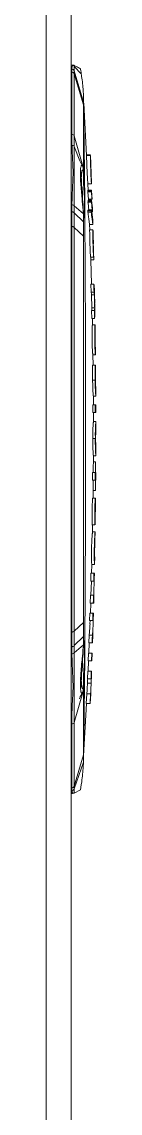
# Model space of a CAD drawing. Header units: millimetres. Extents: x 0 to 3564, y 0 to 2520.
# Drawn here: x 1147.1 to 1157, y 1871.8 to 2090.6 of the extents above; entities that cross this region are included whole.
import ezdxf

# ---------------------------------------------------------------- set-up
doc = ezdxf.new("R2010")
doc.units = ezdxf.units.MM
doc.layers.get('0').update_dxf_attribs({"lineweight": 13})

msp = doc.modelspace()

# ---------------------------------------------------------------- linework, layer by layer
for p, q in [((1147.08, 2294.94), (1147.08, 1664.94)), ((1152.08, 2294.94), (1152.08, 1664.94)), ((1152.08, 2081.96), (1152.48, 2081.94)), ((1152.23, 2081.95), (1152.23, 2081.95)), ((1152.24, 2081.95), (1152.23, 2081.95)), ((1152.26, 2081.95), (1152.24, 2081.95)), ((1152.25, 2081.95), (1152.46, 2081.94)), ((1152.39, 2081.95), (1152.25, 2081.95)), ((1152.27, 2081.95), (1152.26, 2081.95)), ((1152.39, 2081.95), (1152.27, 2081.95)), ((1152.43, 2081.91), (1152.38, 2081.86)), ((1152.46, 2081.94), (1152.47, 2081.94)), ((1152.47, 2081.94), (1152.47, 2081.94)), ((1152.47, 2081.94), (1152.48, 2081.94)), ((1152.49, 2081.94), (1152.48, 2081.94)), ((1152.68, 2081.89), (1152.48, 2081.94)), ((1152.68, 2081.89), (1152.68, 2081.89)), ((1153.95, 2081.24), (1152.68, 2081.89)), ((1152.72, 2081.7), (1154.13, 2080.21)), ((1152.22, 2080.57), (1152.22, 2081.18)), ((1152.22, 2068.04), (1152.22, 2080.57)), ((1152.68, 2080.82), (1154.58, 2074.54)), ((1152.68, 2080.21), (1152.68, 2080.82)), ((1152.68, 2067.76), (1152.68, 2080.21)), ((1152.68, 2080.21), (1154.58, 2073.97)), ((1154.03, 2080.77), (1153.95, 2081.24)), ((1154.12, 2080.21), (1154.12, 2080.24)), ((1154.58, 2060.44), (1154.58, 2074.64)), ((1155.18, 2063.84), (1154.61, 2074.31)), ((1152.68, 2067.76), (1154.58, 2061.23)), ((1152.7, 2065.64), (1153.85, 2062.77)), ((1155.17, 2063.84), (1155.95, 2063.84)), ((1155.95, 2063.94), (1155.18, 2063.94)), ((1155.95, 2063.93), (1155.95, 2063.94)), ((1154.81, 2047.67), (1154.69, 2061.84)), ((1154.76, 2060.44), (1154.75, 2061.84)), ((1156.01, 2062.7), (1155.98, 2063.38)), ((1156.03, 2062.18), (1156.01, 2062.7)), ((1156.02, 2062.5), (1156.01, 2062.7)), ((1156.03, 2062.11), (1156.02, 2062.5)), ((1156.04, 2061.84), (1156.03, 2062.11)), ((1156.05, 2061.58), (1156.04, 2061.84)), ((1154.57, 2060.55), (1154.57, 2060.47)), ((1154.57, 2060.47), (1154.58, 2060.44)), ((1154.78, 2059.2), (1154.76, 2060.44)), ((1156.17, 2058.5), (1156.11, 2060)), ((1154.81, 2055.61), (1154.78, 2059.2)), ((1155.45, 2058.17), (1156.17, 2058.17)), ((1155.51, 2056.88), (1155.46, 2058.17)), ((1156.17, 2058.5), (1156.17, 2058.17)), ((1154.27, 2055.3), (1154.25, 2055.6)), ((1154.84, 2051.71), (1154.81, 2055.61)), ((1155.45, 2056.66), (1156.16, 2056.66)), ((1155.46, 2056.53), (1156.16, 2056.53)), ((1155.52, 2055.83), (1155.46, 2056.53)), ((1156.17, 2056.88), (1155.47, 2056.88)), ((1155.59, 2055.1), (1155.52, 2055.83)), ((1155.59, 2055.1), (1156.28, 2055.1)), ((1155.6, 2054.88), (1155.59, 2055.1)), ((1156.16, 2056.53), (1156.16, 2056.66)), ((1156.17, 2056.87), (1156.17, 2056.88)), ((1156.18, 2056.8), (1156.25, 2055.88)), ((1156.18, 2056.8), (1156.26, 2055.85)), ((1156.28, 2055.1), (1156.22, 2055.83)), ((1156.25, 2055.88), (1156.26, 2055.85)), ((1156.28, 2055.1), (1156.28, 2055.1)), ((1152.23, 2052.52), (1152.25, 2053.96)), ((1152.68, 2052.33), (1152.69, 2053.75)), ((1152.69, 2053.75), (1154.54, 2052.16)), ((1156.16, 2054.66), (1155.47, 2054.66)), ((1155.47, 2054.66), (1155.48, 2054.6)), ((1155.47, 2054.47), (1156.16, 2054.47)), ((1156.16, 2052.95), (1155.49, 2052.95)), ((1156.18, 2054.88), (1155.5, 2054.88)), ((1155.65, 2052.92), (1155.59, 2053.39)), ((1156.14, 2052.84), (1156.13, 2052.73)), ((1156.16, 2054.47), (1156.16, 2054.66)), ((1156.17, 2054.87), (1156.18, 2054.88)), ((1156.2, 2054.79), (1156.34, 2053.35)), ((1156.33, 2052.88), (1156.32, 2052.97)), ((1156.37, 2052.53), (1156.33, 2052.85)), ((1156.35, 2052.86), (1156.34, 2053.35)), ((1156.34, 2053.35), (1156.34, 2053.35)), ((1152.22, 2049.61), (1152.23, 2052.52)), ((1152.68, 2052.33), (1154.58, 2050.52)), ((1154.56, 2051.63), (1154.58, 2051.08)), ((1154.86, 2049.21), (1154.84, 2051.71)), ((1155.46, 2052.73), (1156.13, 2052.73)), ((1155.46, 2052.49), (1156.12, 2052.49)), ((1155.8, 2050.01), (1155.64, 2051.12)), ((1156.12, 2052.49), (1156.13, 2052.73)), ((1156.22, 2052.53), (1156.37, 2052.53)), ((1156.23, 2052.47), (1156.41, 2050.9)), ((1156.44, 2050.01), (1156.3, 2051.09)), ((1156.37, 2052.53), (1156.37, 2052.53)), ((1156.44, 2050.01), (1156.41, 2050.9)), ((1156.41, 2050.9), (1156.41, 2050.9)), ((1152.22, 1968.27), (1152.22, 2049.61)), ((1152.68, 2049.4), (1154.58, 2047.67)), ((1152.68, 1968.47), (1152.68, 2049.4)), ((1154.58, 2049.75), (1154.58, 2050.52)), ((1154.58, 1968.12), (1154.58, 2049.75)), ((1154.58, 2049.21), (1154.58, 2049.75)), ((1154.87, 2047.67), (1154.86, 2049.21)), ((1155.8, 2050.01), (1156.44, 2050.01)), ((1155.84, 2048.95), (1155.8, 2050.01)), ((1155.8, 2048.95), (1156.45, 2048.95)), ((1156.44, 2050.01), (1156.44, 2050.01)), ((1156.45, 2048.95), (1156.48, 2048.74)), ((1156.51, 2047.75), (1156.48, 2048.74)), ((1156.48, 2048.74), (1156.48, 2048.74)), ((1156.51, 2047.75), (1156.54, 2046.41)), ((1156.51, 2047.75), (1156.55, 2046.14)), ((1156.54, 2046.41), (1156.59, 2044.53)), ((1156.53, 2044.66), (1156.53, 2044.72)), ((1156.56, 2045.72), (1156.59, 2044.53)), ((1156.58, 2044.67), (1156.57, 2044.86)), ((1156.59, 2044.53), (1156.63, 2042.93)), ((1156.6, 2043.43), (1155.99, 2043.43)), ((1156.03, 2042.93), (1156.02, 2043.43)), ((1156.04, 2042.93), (1156.02, 2043.43)), ((1156.03, 2042.93), (1156.63, 2042.93)), ((1156.18, 2038.01), (1156.04, 2042.92)), ((1156.62, 2043.43), (1156.63, 2042.93)), ((1156.63, 2042.92), (1156.63, 2042.93)), ((1156.06, 2038.01), (1156.65, 2038.01)), ((1156.1, 2036.44), (1156.06, 2038.01)), ((1156.1, 2036.44), (1156.68, 2036.44)), ((1156.19, 2035.89), (1156.76, 2035.89)), ((1156.25, 2033.26), (1156.19, 2035.89)), ((1156.25, 2033.26), (1156.81, 2033.26)), ((1156.82, 2033.66), (1156.82, 2033.94)), ((1156.18, 2032.72), (1156.75, 2032.72)), ((1156.22, 2031.11), (1156.18, 2032.72)), ((1156.22, 2031.11), (1156.78, 2031.11)), ((1156.37, 2029.84), (1156.34, 2031.12)), ((1156.35, 2029.84), (1156.89, 2029.84)), ((1156.92, 2028.29), (1156.89, 2029.84)), ((1156.97, 2023.83), (1156.95, 2025.38)), ((1156.45, 2023.83), (1156.97, 2023.83)), ((1156.5, 2021.81), (1156.47, 2023.83)), ((1156.99, 2021.81), (1156.35, 2021.81)), ((1156.38, 2018.77), (1156.35, 2021.81)), ((1156.96, 2020.26), (1157, 2020.26)), ((1156.96, 2020.26), (1156.97, 2018.88)), ((1156.99, 2021.81), (1157, 2020.26)), ((1156.38, 2018.77), (1156.91, 2018.77)), ((1156.41, 2017.8), (1156.38, 2018.77)), ((1156.93, 2017.67), (1156.91, 2018.77)), ((1157.03, 2017.12), (1157.03, 2015.58)), ((1157.03, 2017.12), (1157.03, 2017.12)), ((1157.04, 2013.81), (1156.42, 2013.81)), ((1156.42, 2012.26), (1156.42, 2013.81)), ((1156.55, 2015.58), (1157.03, 2015.58)), ((1156.56, 2013.81), (1156.55, 2015.58)), ((1156.55, 2015.58), (1156.55, 2015.58)), ((1156.94, 2012.26), (1156.94, 2013.81)), ((1157.03, 2015.58), (1157.03, 2015.58)), ((1157.05, 2012.26), (1157.04, 2013.81)), ((1156.42, 2012.26), (1157.05, 2012.26)), ((1156.57, 2010.51), (1156.57, 2012.26)), ((1157.05, 2010.51), (1156.57, 2010.51)), ((1157.05, 2010.51), (1157.05, 2010.51)), ((1157.05, 2008.97), (1157.05, 2010.51)), ((1156.42, 2007.05), (1156.93, 2007.05)), ((1157.04, 2003.59), (1157.04, 2005.14)), ((1156.54, 2000.28), (1156.56, 2003.59)), ((1156.56, 2003.59), (1157.04, 2003.59)), ((1157.04, 2003.59), (1157.04, 2003.59)), ((1156.38, 1998.74), (1156.39, 2000.28)), ((1157.02, 2000.28), (1156.39, 2000.28)), ((1156.55, 2002.4), (1156.99, 2002.4)), ((1156.91, 1998.74), (1156.92, 2000.28)), ((1156.98, 2000.28), (1156.99, 2002.4)), ((1157.02, 2000.28), (1157.01, 1998.74)), ((1156.38, 1998.74), (1157.01, 1998.74)), ((1156.48, 1995.12), (1156.52, 1998.74)), ((1156.5, 1996.62), (1156.95, 1996.62)), ((1156.98, 1995.12), (1156.34, 1995.12)), ((1156.92, 1993.58), (1156.96, 1993.58)), ((1156.27, 1989.78), (1156.82, 1989.78)), ((1156.38, 1988.34), (1156.4, 1989.78)), ((1156.88, 1990.16), (1156.92, 1990.16)), ((1156.9, 1988.35), (1156.38, 1988.35)), ((1156.87, 1986.8), (1156.9, 1988.35)), ((1156.9, 1988.35), (1156.9, 1988.35)), ((1156.78, 1986.43), (1156.75, 1985.38)), ((1156.81, 1983.28), (1156.78, 1981.78)), ((1156.19, 1980.04), (1156.23, 1981.78)), ((1156.78, 1981.78), (1156.22, 1981.78)), ((1156.03, 1978.49), (1156.07, 1980.04)), ((1156.03, 1978.49), (1156.71, 1978.49)), ((1156.05, 1975.64), (1156.14, 1978.49)), ((1156.75, 1980.04), (1156.07, 1980.04)), ((1156.71, 1978.49), (1156.66, 1976.33)), ((1156.66, 1976.33), (1156.65, 1975.64)), ((1155.91, 1974.09), (1155.95, 1975.64)), ((1155.91, 1974.09), (1156.61, 1974.09)), ((1156.65, 1975.64), (1155.95, 1975.64)), ((1155.95, 1972.04), (1156.01, 1974.09)), ((1155.8, 1970.59), (1155.85, 1972.04)), ((1156.56, 1972.04), (1155.85, 1972.04)), ((1156.56, 1972.04), (1156.52, 1970.59)), ((1152.68, 1968.47), (1154.58, 1970.2)), ((1154.69, 1956.02), (1154.81, 1970.2)), ((1154.86, 1968.11), (1154.87, 1970.2)), ((1155.8, 1970.59), (1156.52, 1970.59)), ((1155.87, 1969.93), (1155.9, 1970.59)), ((1156.5, 1969.83), (1156.51, 1970.59)), ((1152.22, 1965.35), (1152.22, 1968.27)), ((1154.58, 1967.35), (1154.58, 1968.12)), ((1154.84, 1966.16), (1154.86, 1968.11)), ((1155.65, 1966.09), (1155.7, 1967.64)), ((1155.7, 1967.64), (1156.36, 1967.64)), ((1156.43, 1967.54), (1156.39, 1966.09)), ((1156.46, 1968.31), (1156.42, 1967.54)), ((1156.43, 1967.54), (1156.42, 1967.54)), ((1152.25, 1963.91), (1152.22, 1965.35)), ((1152.68, 1965.54), (1154.58, 1967.35)), ((1152.69, 1964.12), (1152.68, 1965.54)), ((1152.69, 1964.12), (1154.54, 1965.72)), ((1154.58, 1966.77), (1154.56, 1966.16)), ((1154.81, 1962.26), (1154.84, 1966.16)), ((1155.65, 1966.09), (1156.39, 1966.09)), ((1155.65, 1964.04), (1155.73, 1966.09)), ((1155.5, 1962.49), (1155.56, 1964.04)), ((1156.32, 1964.04), (1155.56, 1964.04)), ((1156.2, 1962.49), (1156.25, 1964.04)), ((1156.27, 1962.49), (1156.32, 1964.04)), ((1154.08, 1960.47), (1154.2, 1961.83)), ((1154.2, 1961.83), (1154.28, 1962.67)), ((1154.78, 1958.67), (1154.81, 1962.26)), ((1155.49, 1960.44), (1155.58, 1962.49)), ((1155.5, 1962.49), (1156.27, 1962.49)), ((1155.36, 1958.89), (1155.42, 1960.44)), ((1155.36, 1958.89), (1156.08, 1958.89)), ((1156.2, 1960.44), (1155.42, 1960.44)), ((1152.68, 1950.11), (1154.58, 1956.64)), ((1154.58, 1957.43), (1154.56, 1957.2)), ((1154.58, 1957.43), (1154.58, 1956.64)), ((1154.58, 1957.42), (1154.58, 1957.43)), ((1154.58, 1956.64), (1154.58, 1957.42)), ((1154.58, 1956.64), (1154.58, 1953.52)), ((1154.75, 1956.02), (1154.76, 1957.42)), ((1154.76, 1957.42), (1154.78, 1958.67)), ((1155.22, 1955.88), (1155.28, 1956.59)), ((1155.37, 1958), (1156.11, 1958)), ((1156.11, 1957.86), (1156.11, 1958)), ((1156.11, 1957.86), (1156.11, 1958)), ((1154.58, 1956.01), (1154.58, 1943.61)), ((1155.13, 1953.94), (1155.22, 1955.88)), ((1155.22, 1955.88), (1155.97, 1955.88)), ((1155.97, 1955.88), (1155.9, 1953.94)), ((1154.6, 1943.47), (1155.17, 1953.93)), ((1155.13, 1953.94), (1155.9, 1953.94)), ((1152.68, 1937.33), (1152.68, 1950.11)), ((1152.22, 1936.98), (1152.22, 1949.83)), ((1152.68, 1937.33), (1154.58, 1943.61)), ((1154.58, 1945.32), (1154.58, 1943.61)), ((1154.58, 1943.61), (1154.58, 1943.41)), ((1154.58, 1943.51), (1154.58, 1943.61)), ((1154.58, 1943.4), (1154.58, 1943.43)), ((1152.69, 1936.8), (1154.56, 1942.16)), ((1154.03, 1937.09), (1153.95, 1936.64)), ((1152.47, 1935.93), (1152.08, 1935.91)), ((1152.22, 1935.92), (1152.23, 1935.92)), ((1152.23, 1935.92), (1152.26, 1935.92)), ((1152.23, 1935.92), (1152.26, 1935.92)), ((1152.26, 1935.92), (1152.46, 1935.93)), ((1152.26, 1935.92), (1152.34, 1935.92)), ((1152.26, 1935.92), (1152.26, 1935.92)), ((1152.44, 1935.93), (1152.31, 1935.92)), ((1152.47, 1935.93), (1152.44, 1935.93)), ((1152.47, 1935.93), (1152.44, 1935.93)), ((1152.47, 1935.93), (1152.68, 1935.99)), ((1152.47, 1935.93), (1152.47, 1935.93)), ((1152.68, 1935.98), (1153.95, 1936.64)), ((1152.68, 1935.99), (1152.68, 1935.98)), ((1153.95, 1936.64), (1153.95, 1936.64))]:
    msp.add_line(p, q)
for points in [[(1152.48, 2081.94), (1152.47, 2081.94), (1152.46, 2081.94)], [(1152.68, 2081.89), (1152.64, 2081.91), (1152.55, 2081.93), (1152.49, 2081.94)], [(1153.95, 2081.24), (1153.77, 2081.33), (1153.51, 2081.46), (1153.27, 2081.58)], [(1154.33, 2061.84), (1154.28, 2061.91), (1153.97, 2062.48), (1153.85, 2062.77)], [(1156.28, 2055.1), (1156.27, 2055.27), (1156.23, 2055.73), (1156.22, 2055.84)], [(1156.37, 2052.53), (1156.34, 2052.75), (1156.32, 2052.92)], [(1156.81, 1983.28), (1156.79, 1982.78), (1156.79, 1982.28), (1156.78, 1981.78)], [(1153.74, 1954.85), (1153.74, 1954.86), (1153.78, 1954.94), (1153.83, 1955.07), (1153.88, 1955.19), (1153.93, 1955.31), (1153.98, 1955.42), (1154.03, 1955.52), (1154.07, 1955.61), (1154.12, 1955.69), (1154.17, 1955.78), (1154.23, 1955.87), (1154.29, 1955.97), (1154.33, 1956.03)], [(1152.68, 1937.33), (1152.68, 1939.19), (1152.68, 1941.93), (1152.68, 1945.53), (1152.68, 1950.11)]]:
    msp.add_lwpolyline(points)
for centre, radius, start, end in [((1152.2, 2081.46), 0.5, 86.9236, 86.9657), ((1152.45, 2081.45), 0.496, 62.913, 71.0364), ((1114.81, 2073.96), 39.81, 9.074, 9.8552), ((1115.4, 2074.05), 39.21, 8.2704, 9.0318), ((1122.49, 2074.66), 32.09, 1.6951, 1.8258), ((1120.29, 2074.61), 34.3, 0.7481, 1.6797), ((1116.59, 2074.56), 37.99, 0.3784, 0.7476), ((1111.57, 2074.53), 43.01, 0.1505, 0.3761), ((-1530.96, 2032.15), 2685.87, 0.63343, 0.89217), ((1248.93, 2064.99), 93, 181.4307, 181.684), ((1289.77, 2066.2), 133.85, 181.6868, 181.8946), ((1332.42, 2067.61), 176.53, 181.8943, 182.2741), ((1161.64, 2060.36), 7.69, 175.4358, 176.0078), ((1309.2, 2069.03), 153.55, 184.6702, 184.9336), ((1258.69, 2064.64), 103.04, 185.6675, 186.277), ((1250.59, 2063.27), 94.98, 186.2946, 186.5293), ((1282.07, 2067.22), 126.56, 186.2809, 186.4877), ((1135.82, 2051.08), 18.75, 1.6882, 3.2859), ((1086.73, 2050.3), 67.85, 0.1899, 0.663), ((1249.03, 2063.25), 93.53, 186.6091, 187.4747), ((1148.52, 2035.04), 8.28, 5.8603, 9.7225), ((-297.57, 2008.95), 1454.61, 1.04536, 1.09205), ((1149.19, 2033.8), 7.63, 1.0513, 3.4506), ((-297.57, 2008.95), 1454.61, 0.92524, 0.97347), ((1203.45, 2027.92), 46.63, 179.3731, 179.5391), ((1211.17, 2027.86), 54.35, 179.545, 179.8704), ((1208.32, 2027.1), 51.5, 181.5261, 181.9182), ((1135.33, 2019.75), 21.63, 0.3656, 0.8752), ((1205.2, 2019.22), 48.22, 180.4011, 180.7636), ((1203.1, 2007.37), 46.17, 177.3346, 178.3524), ((1224.8, 2006.97), 67.86, 179.4129, 179.9318), ((1224.8, 2006.96), 67.87, 179.918, 180.4369), ((1213.9, 2007.09), 56.97, 178.375, 179.4157), ((1211.96, 2006.84), 55.03, 180.4146, 181.4919), ((1201.69, 2006.56), 44.75, 181.4751, 182.5257), ((-14.97, 2008.92), 1171.4, 359.0635, 359.32505), ((-297.61, 2009.02), 1454.56, 359.2421, 359.45273), ((-297.61, 2008.94), 1454.65, 359.39463, 359.45563), ((1132.63, 1993.83), 24.33, 359.2198, 359.3926), ((1203.81, 1989.13), 46.93, 178.734, 179.2044), ((1198.79, 1989.29), 41.91, 178.8016, 179.2213), ((1203.86, 1989.5), 46.94, 178.6596, 179.194), ((1202.71, 1984.63), 45.97, 176.6918, 177.2898), ((1208.59, 1984.34), 51.85, 177.2807, 177.6951), ((-297.53, 2008.94), 1454.57, 358.80027, 358.86137), ((-297.53, 2008.94), 1454.57, 358.62695, 358.68798), ((1125.6, 1971.04), 30.3, 355.3932, 357.9075), ((1126.4, 1970.7), 30.11, 355.4653, 358.3508), ((1121.81, 1971.35), 34.1, 353.7591, 355.0731), ((1123.67, 1971.18), 32.23, 355.0827, 355.4154), ((1127.67, 1970.58), 28.84, 354.1393, 355.4907), ((1135.51, 1966.8), 19.06, 356.7296, 358.073), ((1087.72, 1967.57), 66.86, 359.3117, 359.8109), ((1217.14, 1955.27), 63.27, 175.2774, 175.4913), ((-297.37, 2008.94), 1454.38, 358.02775, 358.08884), ((1166.53, 1957.76), 12.58, 181.2303, 182.116), ((1114.35, 1959.68), 41.8, 354.781, 355.7638), ((1112.72, 1959.86), 43.43, 355.6825, 357.3564), ((-1528.1, 1985.68), 2683.01, 359.1027, 359.36659), ((1114.75, 1943.92), 39.87, 350.1271, 351.2679), ((1152.45, 1936.43), 0.496, 288.9694, 297.0893)]:
    msp.add_arc(centre, radius, start, end)
for points, knots in [([(1152.22, 2081.18), (1152.23, 2081.32), (1152.25, 2081.55), (1152.33, 2081.79), (1152.38, 2081.86)], [0, 0, 0, 0, 0.61049, 1, 1, 1, 1]), ([(1152.38, 2081.86), (1152.41, 2081.86), (1152.54, 2081.84), (1152.66, 2081.77), (1152.72, 2081.7)], [0, 0, 0, 0, 0.257828, 1, 1, 1, 1]), ([(1152.48, 2081.94), (1152.47, 2081.94), (1152.45, 2081.93), (1152.44, 2081.92), (1152.43, 2081.91)], [0, 0, 0, 0, 0.293581, 1, 1, 1, 1]), ([(1152.72, 2081.7), (1152.72, 2081.73), (1152.71, 2081.77), (1152.7, 2081.82), (1152.69, 2081.86), (1152.68, 2081.88), (1152.68, 2081.89)], [0, 0, 0, 0, 0.406959, 0.657674, 0.848316, 1, 1, 1, 1]), ([(1152.68, 2080.82), (1152.68, 2080.98), (1152.7, 2081.22), (1152.72, 2081.51), (1152.72, 2081.64), (1152.72, 2081.7)], [0, 0, 0, 0, 0.551243, 0.792116, 1, 1, 1, 1]), ([(1152.23, 2081.18), (1152.33, 2081.17), (1152.53, 2081.1), (1152.65, 2080.92), (1152.68, 2080.82)], [0, 0, 0, 0, 0.501541, 1, 1, 1, 1]), ([(1152.22, 2080.57), (1152.33, 2080.56), (1152.53, 2080.49), (1152.65, 2080.31), (1152.68, 2080.21)], [0, 0, 0, 0, 0.502736, 1, 1, 1, 1]), ([(1154.56, 2075.69), (1154.55, 2076.06), (1154.49, 2077.4), (1154.34, 2078.74), (1154.2, 2079.69)], [0, 0, 0, 0, 0.280426, 1, 1, 1, 1]), ([(1152.22, 2068.06), (1152.32, 2068.05), (1152.51, 2068), (1152.65, 2067.85), (1152.68, 2067.76)], [0, 0, 0, 0, 0.528515, 1, 1, 1, 1]), ([(1152.26, 2065.88), (1152.24, 2066.25), (1152.23, 2066.97), (1152.22, 2067.69), (1152.22, 2068.04)], [0, 0, 0, 0, 0.508206, 1, 1, 1, 1]), ([(1152.7, 2065.64), (1152.69, 2065.99), (1152.68, 2066.7), (1152.68, 2067.41), (1152.68, 2067.76)], [0, 0, 0, 0, 0.503088, 1, 1, 1, 1]), ([(1152.25, 2053.96), (1152.26, 2054.51), (1152.29, 2055.58), (1152.35, 2057.18), (1152.43, 2058.73), (1152.49, 2060.24), (1152.45, 2061.71), (1152.37, 2063.14), (1152.3, 2064.53), (1152.27, 2065.44), (1152.26, 2065.88)], [0, 0, 0, 0, 0.136921, 0.27057, 0.400862, 0.527729, 0.651254, 0.771338, 0.887648, 1, 1, 1, 1]), ([(1152.26, 2065.88), (1152.35, 2065.88), (1152.53, 2065.84), (1152.66, 2065.71), (1152.7, 2065.64)], [0, 0, 0, 0, 0.531642, 1, 1, 1, 1]), ([(1152.69, 2053.75), (1152.7, 2054.3), (1152.71, 2055.41), (1152.73, 2057.04), (1152.71, 2058.65), (1152.67, 2060.18), (1152.69, 2061.64), (1152.73, 2063.02), (1152.72, 2064.34), (1152.7, 2065.21), (1152.7, 2065.64)], [0, 0, 0, 0, 0.139872, 0.27789, 0.413611, 0.543848, 0.666394, 0.781358, 0.891925, 1, 1, 1, 1]), ([(1155.21, 2062.67), (1155.21, 2062.79), (1155.2, 2063.02), (1155.19, 2063.34), (1155.18, 2063.6), (1155.17, 2063.77), (1155.17, 2063.84)], [0, 0, 0, 0, 0.307353, 0.581026, 0.814545, 1, 1, 1, 1]), ([(1155.96, 2062.67), (1155.96, 2062.79), (1155.95, 2063.18), (1155.95, 2063.57), (1155.95, 2063.84)], [0, 0, 0, 0, 0.307454, 1, 1, 1, 1]), ([(1153.98, 2060.97), (1153.99, 2061.13), (1154.02, 2061.41), (1154.09, 2061.71), (1154.16, 2061.86), (1154.21, 2061.9), (1154.25, 2061.91), (1154.3, 2061.89), (1154.32, 2061.86), (1154.33, 2061.84)], [0, 0, 0, 0, 0.443594, 0.734239, 0.82376, 0.882555, 0.906415, 0.931747, 1, 1, 1, 1]), ([(1154.33, 2061.84), (1154.36, 2061.81), (1154.4, 2061.71), (1154.47, 2061.46), (1154.5, 2061.24), (1154.52, 2061.08)], [0, 0, 0, 0, 0.159561, 0.382657, 1, 1, 1, 1]), ([(1155.45, 2058.17), (1155.45, 2058.17), (1155.45, 2058.17), (1155.45, 2058.18), (1155.45, 2058.19), (1155.45, 2058.22), (1155.44, 2058.25), (1155.44, 2058.29), (1155.43, 2058.35), (1155.43, 2058.42), (1155.41, 2058.55), (1155.4, 2058.76), (1155.38, 2059.04), (1155.36, 2059.36), (1155.34, 2059.71), (1155.33, 2060.07), (1155.3, 2060.57), (1155.27, 2061.19), (1155.24, 2061.94), (1155.22, 2062.43), (1155.21, 2062.67)], [0, 0, 0, 0, 0.000449, 0.001517, 0.004984, 0.010181, 0.017373, 0.026917, 0.039291, 0.055145, 0.07524, 0.127505, 0.191931, 0.264199, 0.341482, 0.421969, 0.504333, 0.671437, 0.838512, 1, 1, 1, 1]), ([(1156.02, 2062.36), (1156.02, 2062.35), (1156.02, 2062.32), (1156.01, 2062.27), (1156.02, 2062.18), (1156.02, 2061.99), (1156.03, 2061.69), (1156.04, 2061.36), (1156.05, 2061.07), (1156.06, 2060.86), (1156.07, 2060.65), (1156.07, 2060.46), (1156.08, 2060.31), (1156.09, 2060.21), (1156.09, 2060.14), (1156.1, 2060.09), (1156.1, 2060.05), (1156.1, 2060.03), (1156.1, 2060.01), (1156.1, 2060.01), (1156.1, 2060), (1156.1, 2060)], [0, 0, 0, 0, 0.009501, 0.031376, 0.067168, 0.119697, 0.273981, 0.453476, 0.54472, 0.635715, 0.724728, 0.80809, 0.881188, 0.912809, 0.94071, 0.964254, 0.982715, 0.989814, 0.995274, 0.998771, 1, 1, 1, 1]), ([(1156.1, 2060), (1156.1, 2060), (1156.1, 2060.01), (1156.1, 2060.02), (1156.1, 2060.04), (1156.1, 2060.07), (1156.1, 2060.1), (1156.1, 2060.15), (1156.1, 2060.23), (1156.1, 2060.33), (1156.09, 2060.43), (1156.09, 2060.53), (1156.08, 2060.68), (1156.08, 2060.87), (1156.07, 2061.11), (1156.06, 2061.34), (1156.05, 2061.5), (1156.05, 2061.58)], [0, 0, 0, 0, 0.002612, 0.010419, 0.023337, 0.040892, 0.062367, 0.086873, 0.142361, 0.203606, 0.268606, 0.336178, 0.405607, 0.549009, 0.69699, 0.847791, 1, 1, 1, 1]), ([(1154.25, 2055.6), (1154.15, 2056.6), (1154.01, 2058.03), (1153.94, 2059.79), (1153.95, 2060.56), (1153.97, 2060.89)], [0, 0, 0, 0, 0.56919, 0.809496, 1, 1, 1, 1]), ([(1154.35, 2060.9), (1154.33, 2060.9), (1154.3, 2060.88), (1154.28, 2060.85), (1154.25, 2060.78), (1154.22, 2060.66), (1154.18, 2060.4), (1154.14, 2059.96), (1154.13, 2059.3), (1154.15, 2058.51), (1154.19, 2057.6), (1154.26, 2056.62), (1154.32, 2055.95), (1154.35, 2055.6)], [0, 0, 0, 0, 0.009182, 0.016233, 0.025308, 0.049852, 0.083079, 0.175017, 0.29839, 0.448727, 0.62027, 0.806577, 1, 1, 1, 1]), ([(1154.42, 2060.82), (1154.41, 2060.84), (1154.4, 2060.88), (1154.36, 2060.9), (1154.35, 2060.9)], [0, 0, 0, 0, 0.627207, 1, 1, 1, 1]), ([(1154.53, 2060.33), (1154.52, 2060.43), (1154.49, 2060.6), (1154.45, 2060.76), (1154.42, 2060.82)], [0, 0, 0, 0, 0.599448, 1, 1, 1, 1]), ([(1154.52, 2061.08), (1154.53, 2061.03), (1154.55, 2060.86), (1154.56, 2060.68), (1154.57, 2060.55)], [0, 0, 0, 0, 0.259506, 1, 1, 1, 1]), ([(1154.58, 2059.2), (1154.58, 2059.41), (1154.57, 2059.79), (1154.55, 2060.17), (1154.53, 2060.33)], [0, 0, 0, 0, 0.558764, 1, 1, 1, 1]), ([(1154.58, 2060.44), (1154.58, 2060.43), (1154.58, 2060.52), (1154.58, 2060.56), (1154.58, 2060.76), (1154.58, 2060.88), (1154.58, 2060.96)], [0, 0, 0, 0, 0.046652, 0.233446, 0.560252, 1, 1, 1, 1]), ([(1156.17, 2058.17), (1156.17, 2058.17), (1156.17, 2058.17), (1156.17, 2058.18), (1156.17, 2058.19), (1156.17, 2058.21), (1156.16, 2058.25), (1156.16, 2058.31), (1156.15, 2058.39), (1156.14, 2058.5), (1156.13, 2058.64), (1156.11, 2058.88), (1156.1, 2059.22), (1156.07, 2059.65), (1156.05, 2060.12), (1156.04, 2060.44), (1156.03, 2060.6)], [0, 0, 0, 0, 0.001316, 0.0044, 0.00887, 0.014653, 0.030807, 0.054286, 0.087089, 0.13217, 0.190571, 0.260249, 0.423493, 0.606455, 0.800447, 1, 1, 1, 1]), ([(1154.37, 2055.6), (1154.43, 2056.25), (1154.53, 2057.44), (1154.58, 2058.64), (1154.58, 2059.2)], [0, 0, 0, 0, 0.536793, 1, 1, 1, 1]), ([(1154.54, 2052.16), (1154.53, 2052.4), (1154.46, 2053.45), (1154.35, 2054.49), (1154.27, 2055.3)], [0, 0, 0, 0, 0.230484, 1, 1, 1, 1]), ([(1154.35, 2055.6), (1154.4, 2054.9), (1154.51, 2053.6), (1154.58, 2052.3), (1154.58, 2051.71)], [0, 0, 0, 0, 0.54591, 1, 1, 1, 1]), ([(1155.45, 2056.66), (1155.45, 2056.68), (1155.46, 2056.71), (1155.46, 2056.77), (1155.46, 2056.81), (1155.46, 2056.85), (1155.46, 2056.87), (1155.46, 2056.88), (1155.47, 2056.88), (1155.47, 2056.88)], [0, 0, 0, 0, 0.242524, 0.44782, 0.753595, 0.859149, 0.935054, 0.981982, 1, 1, 1, 1]), ([(1155.46, 2056.53), (1155.46, 2056.55), (1155.46, 2056.6), (1155.45, 2056.64), (1155.45, 2056.66)], [0, 0, 0, 0, 0.499749, 1, 1, 1, 1]), ([(1156.16, 2056.66), (1156.16, 2056.71), (1156.16, 2056.78), (1156.16, 2056.85), (1156.17, 2056.87)], [0, 0, 0, 0, 0.667956, 1, 1, 1, 1]), ([(1156.17, 2056.88), (1156.17, 2056.88), (1156.17, 2056.87), (1156.18, 2056.86), (1156.18, 2056.83), (1156.18, 2056.81), (1156.18, 2056.8)], [0, 0, 0, 0, 0.063498, 0.239141, 0.545742, 1, 1, 1, 1]), ([(1152.25, 2053.96), (1152.34, 2053.96), (1152.51, 2053.92), (1152.66, 2053.82), (1152.69, 2053.75)], [0, 0, 0, 0, 0.555987, 1, 1, 1, 1]), ([(1155.46, 2052.73), (1155.46, 2052.77), (1155.47, 2052.82), (1155.47, 2052.89), (1155.48, 2052.92), (1155.49, 2052.95), (1155.49, 2052.95)], [0, 0, 0, 0, 0.446324, 0.748473, 0.928455, 1, 1, 1, 1]), ([(1155.47, 2054.66), (1155.47, 2054.68), (1155.48, 2054.71), (1155.48, 2054.76), (1155.48, 2054.81), (1155.49, 2054.85), (1155.49, 2054.87), (1155.49, 2054.88), (1155.5, 2054.88)], [0, 0, 0, 0, 0.242322, 0.4472, 0.751148, 0.931551, 0.978972, 1, 1, 1, 1]), ([(1155.48, 2054.6), (1155.48, 2054.57), (1155.48, 2054.53), (1155.47, 2054.49), (1155.47, 2054.47)], [0, 0, 0, 0, 0.499661, 1, 1, 1, 1]), ([(1155.59, 2053.39), (1155.58, 2053.47), (1155.54, 2053.83), (1155.5, 2054.19), (1155.47, 2054.47)], [0, 0, 0, 0, 0.218197, 1, 1, 1, 1]), ([(1156.16, 2052.95), (1156.16, 2052.95), (1156.15, 2052.94), (1156.15, 2052.92), (1156.14, 2052.89), (1156.14, 2052.86), (1156.14, 2052.84)], [0, 0, 0, 0, 0.085468, 0.272363, 0.572123, 1, 1, 1, 1]), ([(1156.16, 2054.66), (1156.16, 2054.71), (1156.16, 2054.77), (1156.17, 2054.84), (1156.17, 2054.87)], [0, 0, 0, 0, 0.671701, 1, 1, 1, 1]), ([(1156.18, 2052.86), (1156.18, 2052.88), (1156.17, 2052.91), (1156.17, 2052.94), (1156.16, 2052.95), (1156.16, 2052.95)], [0, 0, 0, 0, 0.747327, 0.922644, 1, 1, 1, 1]), ([(1156.18, 2054.88), (1156.18, 2054.88), (1156.18, 2054.87), (1156.19, 2054.85), (1156.19, 2054.83), (1156.19, 2054.8), (1156.2, 2054.79)], [0, 0, 0, 0, 0.070538, 0.246525, 0.550362, 1, 1, 1, 1]), ([(1152.23, 2052.54), (1152.28, 2052.54), (1152.37, 2052.53), (1152.54, 2052.48), (1152.65, 2052.4), (1152.68, 2052.33)], [0, 0, 0, 0, 0.285554, 0.56341, 1, 1, 1, 1]), ([(1152.68, 2049.4), (1152.68, 2049.65), (1152.68, 2050.62), (1152.68, 2051.6), (1152.68, 2052.33)], [0, 0, 0, 0, 0.25319, 1, 1, 1, 1]), ([(1155.46, 2052.49), (1155.46, 2052.53), (1155.47, 2052.61), (1155.46, 2052.69), (1155.46, 2052.73)], [0, 0, 0, 0, 0.500036, 1, 1, 1, 1]), ([(1155.64, 2051.12), (1155.62, 2051.22), (1155.56, 2051.67), (1155.5, 2052.13), (1155.46, 2052.49)], [0, 0, 0, 0, 0.218435, 1, 1, 1, 1]), ([(1152.22, 2049.61), (1152.27, 2049.6), (1152.37, 2049.59), (1152.53, 2049.54), (1152.65, 2049.47), (1152.68, 2049.4)], [0, 0, 0, 0, 0.290117, 0.570555, 1, 1, 1, 1]), ([(1155.99, 2043.43), (1155.97, 2043.59), (1155.95, 2043.98), (1155.91, 2044.62), (1155.88, 2045.37), (1155.85, 2046.15), (1155.83, 2046.94), (1155.81, 2047.69), (1155.81, 2048.36), (1155.8, 2048.77), (1155.8, 2048.95)], [0, 0, 0, 0, 0.091154, 0.211089, 0.349154, 0.494018, 0.638852, 0.777616, 0.901271, 1, 1, 1, 1]), ([(1156.45, 2047.41), (1156.45, 2047.56), (1156.45, 2048.07), (1156.45, 2048.59), (1156.45, 2048.95)], [0, 0, 0, 0, 0.291179, 1, 1, 1, 1]), ([(1154.87, 1970.2), (1154.96, 1983.11), (1155, 2008.94), (1154.96, 2034.76), (1154.87, 2047.67)], [0, 0, 0, 0, 0.499999, 1, 1, 1, 1]), ([(1156.53, 2044.72), (1156.52, 2044.94), (1156.48, 2045.84), (1156.46, 2046.73), (1156.45, 2047.41)], [0, 0, 0, 0, 0.243818, 1, 1, 1, 1]), ([(1156.57, 2044.86), (1156.56, 2045.15), (1156.53, 2045.77), (1156.51, 2046.66), (1156.5, 2047.33), (1156.5, 2047.67), (1156.51, 2047.75)], [0, 0, 0, 0, 0.297053, 0.646575, 0.919624, 1, 1, 1, 1]), ([(1156.6, 2043.43), (1156.59, 2043.51), (1156.56, 2043.92), (1156.54, 2044.33), (1156.53, 2044.66)], [0, 0, 0, 0, 0.195734, 1, 1, 1, 1]), ([(1156.58, 2044.67), (1156.58, 2044.56), (1156.59, 2044.31), (1156.59, 2043.89), (1156.6, 2043.58), (1156.6, 2043.43)], [0, 0, 0, 0, 0.250017, 0.625, 1, 1, 1, 1]), ([(1156.65, 2038.01), (1156.67, 2037.9), (1156.73, 2037.45), (1156.77, 2037), (1156.77, 2036.67)], [0, 0, 0, 0, 0.251251, 1, 1, 1, 1]), ([(1156.68, 2036.44), (1156.68, 2036.57), (1156.67, 2036.8), (1156.67, 2037.13), (1156.67, 2037.52), (1156.66, 2037.81), (1156.65, 2038.01)], [0, 0, 0, 0, 0.250014, 0.437493, 0.625008, 1, 1, 1, 1]), ([(1156.19, 2035.89), (1156.18, 2035.98), (1156.16, 2036.17), (1156.12, 2036.35), (1156.1, 2036.44)], [0, 0, 0, 0, 0.497713, 1, 1, 1, 1]), ([(1156.81, 2033.26), (1156.8, 2033.47), (1156.79, 2033.86), (1156.78, 2034.41), (1156.79, 2034.9), (1156.77, 2035.39), (1156.76, 2035.72), (1156.76, 2035.89)], [0, 0, 0, 0, 0.250011, 0.437492, 0.625005, 0.81249, 1, 1, 1, 1]), ([(1156.18, 2032.72), (1156.2, 2032.81), (1156.23, 2032.99), (1156.25, 2033.17), (1156.25, 2033.26)], [0, 0, 0, 0, 0.502044, 1, 1, 1, 1]), ([(1156.8, 2035.13), (1156.81, 2034.99), (1156.81, 2034.72), (1156.81, 2034.44), (1156.81, 2034.31)], [0, 0, 0, 0, 0.499961, 1, 1, 1, 1]), ([(1156.78, 2031.11), (1156.77, 2031.25), (1156.76, 2031.48), (1156.76, 2031.82), (1156.77, 2032.22), (1156.75, 2032.52), (1156.75, 2032.72)], [0, 0, 0, 0, 0.250009, 0.437495, 0.625006, 1, 1, 1, 1]), ([(1156.85, 2032.43), (1156.86, 2032.1), (1156.84, 2031.66), (1156.79, 2031.22), (1156.78, 2031.11)], [0, 0, 0, 0, 0.749091, 1, 1, 1, 1]), ([(1156.28, 2028.44), (1156.28, 2028.56), (1156.28, 2028.77), (1156.29, 2029.07), (1156.3, 2029.32), (1156.32, 2029.52), (1156.33, 2029.65), (1156.34, 2029.73), (1156.34, 2029.77), (1156.35, 2029.8), (1156.35, 2029.82), (1156.35, 2029.83), (1156.35, 2029.84), (1156.35, 2029.84)], [0, 0, 0, 0, 0.239957, 0.454471, 0.634569, 0.777635, 0.882893, 0.921643, 0.951697, 0.973746, 0.988507, 0.996841, 1, 1, 1, 1]), ([(1156.82, 2028.43), (1156.82, 2028.54), (1156.83, 2028.76), (1156.83, 2029.06), (1156.84, 2029.31), (1156.85, 2029.51), (1156.86, 2029.65), (1156.87, 2029.73), (1156.87, 2029.77), (1156.88, 2029.8), (1156.88, 2029.82), (1156.88, 2029.83), (1156.89, 2029.84), (1156.89, 2029.84)], [0, 0, 0, 0, 0.239513, 0.453954, 0.634148, 0.777288, 0.882575, 0.921277, 0.951226, 0.973231, 0.988124, 0.99671, 1, 1, 1, 1]), ([(1156.32, 2025.38), (1156.3, 2025.89), (1156.28, 2026.91), (1156.27, 2027.94), (1156.28, 2028.44)], [0, 0, 0, 0, 0.501817, 1, 1, 1, 1]), ([(1156.85, 2025.73), (1156.84, 2025.92), (1156.82, 2026.67), (1156.82, 2027.42), (1156.82, 2027.99)], [0, 0, 0, 0, 0.248211, 1, 1, 1, 1]), ([(1156.91, 2028.29), (1156.91, 2028.29), (1156.91, 2028.29), (1156.9, 2028.28), (1156.9, 2028.26), (1156.9, 2028.21), (1156.89, 2028.11), (1156.89, 2027.94), (1156.88, 2027.7), (1156.88, 2027.43), (1156.88, 2027.14), (1156.89, 2026.83), (1156.89, 2026.53), (1156.9, 2026.23), (1156.91, 2025.95), (1156.91, 2025.72), (1156.92, 2025.57), (1156.93, 2025.48), (1156.93, 2025.44), (1156.94, 2025.42), (1156.94, 2025.4), (1156.94, 2025.39), (1156.95, 2025.38), (1156.95, 2025.38)], [0, 0, 0, 0, 0.001186, 0.004464, 0.010649, 0.020577, 0.055344, 0.115495, 0.197893, 0.293916, 0.396936, 0.501869, 0.606626, 0.709741, 0.807546, 0.891003, 0.947551, 0.96607, 0.979589, 0.989054, 0.995206, 0.998672, 1, 1, 1, 1]), ([(1156.45, 2023.83), (1156.45, 2023.83), (1156.45, 2023.84), (1156.45, 2023.85), (1156.44, 2023.88), (1156.44, 2023.91), (1156.43, 2023.96), (1156.41, 2024.05), (1156.4, 2024.2), (1156.38, 2024.42), (1156.36, 2024.7), (1156.34, 2025.02), (1156.33, 2025.25), (1156.32, 2025.38)], [0, 0, 0, 0, 0.003287, 0.011929, 0.027214, 0.050022, 0.081034, 0.120893, 0.228433, 0.373219, 0.553967, 0.766097, 1, 1, 1, 1]), ([(1156.96, 2023.83), (1156.96, 2023.83), (1156.96, 2023.84), (1156.96, 2023.85), (1156.95, 2023.88), (1156.95, 2023.91), (1156.94, 2023.96), (1156.93, 2024.05), (1156.92, 2024.2), (1156.9, 2024.43), (1156.88, 2024.7), (1156.87, 2025.03), (1156.86, 2025.26), (1156.86, 2025.38)], [0, 0, 0, 0, 0.003383, 0.012266, 0.027638, 0.05031, 0.081122, 0.120841, 0.228224, 0.37296, 0.553764, 0.766001, 1, 1, 1, 1]), ([(1156.91, 2018.77), (1156.91, 2019.02), (1156.9, 2019.53), (1156.9, 2020.29), (1156.9, 2021.05), (1156.89, 2021.56), (1156.89, 2021.81)], [0, 0, 0, 0, 0.250003, 0.5, 0.749997, 1, 1, 1, 1]), ([(1156.55, 2015.57), (1156.55, 2015.57), (1156.55, 2015.58), (1156.55, 2015.58), (1156.55, 2015.59), (1156.54, 2015.61), (1156.54, 2015.64), (1156.53, 2015.69), (1156.53, 2015.76), (1156.52, 2015.85), (1156.51, 2015.96), (1156.49, 2016.15), (1156.47, 2016.43), (1156.44, 2016.83), (1156.42, 2017.3), (1156.41, 2017.63), (1156.41, 2017.8)], [0, 0, 0, 0, 0.000803, 0.003146, 0.007037, 0.012507, 0.028491, 0.051729, 0.082813, 0.122273, 0.170586, 0.228134, 0.372481, 0.554577, 0.76664, 1, 1, 1, 1]), ([(1156.98, 2018.58), (1156.98, 2018.35), (1156.99, 2018.04), (1157, 2017.65), (1157.01, 2017.44), (1157.01, 2017.28), (1157.02, 2017.2), (1157.02, 2017.15), (1157.02, 2017.14), (1157.02, 2017.12), (1157.03, 2017.12)], [0, 0, 0, 0, 0.459478, 0.652713, 0.802209, 0.902902, 0.962391, 0.980126, 0.991625, 1, 1, 1, 1]), ([(1157.03, 2015.58), (1157.03, 2015.58), (1157.03, 2015.62), (1157.02, 2015.71), (1157.01, 2015.86), (1156.99, 2016.08), (1156.98, 2016.38), (1156.95, 2016.92), (1156.93, 2017.36), (1156.93, 2017.67)], [0, 0, 0, 0, 0.013389, 0.05334, 0.124051, 0.229315, 0.372395, 0.55328, 1, 1, 1, 1]), ([(1156.45, 2008.71), (1156.45, 2008.85), (1156.46, 2009.12), (1156.48, 2009.48), (1156.5, 2009.8), (1156.52, 2010.03), (1156.53, 2010.18), (1156.54, 2010.27), (1156.55, 2010.34), (1156.56, 2010.41), (1156.56, 2010.45), (1156.56, 2010.48), (1156.57, 2010.5), (1156.57, 2010.51), (1156.57, 2010.51), (1156.57, 2010.51), (1156.57, 2010.51)], [0, 0, 0, 0, 0.231887, 0.438109, 0.61365, 0.756408, 0.815307, 0.86585, 0.908019, 0.941863, 0.967665, 0.985756, 0.992006, 0.996437, 0.999084, 1, 1, 1, 1]), ([(1156.99, 2009.52), (1156.99, 2009.6), (1157, 2009.75), (1157.01, 2009.95), (1157.02, 2010.13), (1157.03, 2010.27), (1157.04, 2010.36), (1157.04, 2010.42), (1157.04, 2010.46), (1157.05, 2010.48), (1157.05, 2010.5), (1157.05, 2010.51), (1157.05, 2010.51), (1157.05, 2010.51)], [0, 0, 0, 0, 0.240068, 0.447385, 0.621373, 0.761879, 0.868752, 0.909781, 0.942843, 0.968177, 0.986008, 0.996545, 1, 1, 1, 1]), ([(1156.42, 2007.05), (1156.42, 2007.2), (1156.42, 2007.75), (1156.43, 2008.3), (1156.45, 2008.71)], [0, 0, 0, 0, 0.258468, 1, 1, 1, 1]), ([(1156.44, 2005.39), (1156.44, 2005.52), (1156.42, 2006.08), (1156.42, 2006.63), (1156.42, 2007.05)], [0, 0, 0, 0, 0.237349, 1, 1, 1, 1]), ([(1157.05, 2008.97), (1157.05, 2008.97), (1157.05, 2008.95), (1157.05, 2008.94), (1157.05, 2008.91), (1157.04, 2008.86), (1157.04, 2008.8), (1157.03, 2008.69), (1157.03, 2008.5), (1157.02, 2008.22), (1157.01, 2007.87), (1157, 2007.47), (1157, 2007.19), (1157, 2007.05)], [0, 0, 0, 0, 0.002859, 0.011912, 0.027668, 0.050701, 0.081638, 0.121157, 0.22882, 0.37748, 0.564273, 0.776793, 1, 1, 1, 1]), ([(1157, 2007.05), (1157, 2006.91), (1157, 2006.63), (1157.01, 2006.23), (1157.01, 2005.88), (1157.02, 2005.6), (1157.03, 2005.41), (1157.04, 2005.3), (1157.04, 2005.24), (1157.04, 2005.2), (1157.04, 2005.16), (1157.04, 2005.15), (1157.04, 2005.14), (1157.04, 2005.14)], [0, 0, 0, 0, 0.223293, 0.435885, 0.622711, 0.77135, 0.878961, 0.918449, 0.949357, 0.972366, 0.988104, 0.997146, 1, 1, 1, 1]), ([(1156.56, 2003.59), (1156.56, 2003.59), (1156.56, 2003.59), (1156.56, 2003.6), (1156.56, 2003.6), (1156.55, 2003.62), (1156.55, 2003.65), (1156.54, 2003.7), (1156.54, 2003.76), (1156.53, 2003.84), (1156.52, 2003.93), (1156.51, 2004.08), (1156.5, 2004.3), (1156.48, 2004.62), (1156.46, 2004.99), (1156.45, 2005.25), (1156.44, 2005.39)], [0, 0, 0, 0, 0.000914, 0.003562, 0.007995, 0.014249, 0.032348, 0.05816, 0.092017, 0.134198, 0.18475, 0.243657, 0.386423, 0.561953, 0.768148, 1, 1, 1, 1]), ([(1157.04, 2003.59), (1157.04, 2003.59), (1157.04, 2003.6), (1157.04, 2003.6), (1157.04, 2003.62), (1157.03, 2003.65), (1157.03, 2003.68), (1157.03, 2003.74), (1157.02, 2003.84), (1157.01, 2003.98), (1157, 2004.15), (1156.99, 2004.36), (1156.98, 2004.5), (1156.98, 2004.58)], [0, 0, 0, 0, 0.003455, 0.013999, 0.031841, 0.057187, 0.090262, 0.131305, 0.238205, 0.378721, 0.552702, 0.75999, 1, 1, 1, 1]), ([(1156.95, 1996.62), (1156.96, 1996.8), (1156.96, 1997.11), (1156.96, 1997.55), (1156.96, 1998.08), (1156.97, 1998.47), (1156.97, 1998.74)], [0, 0, 0, 0, 0.250002, 0.437499, 0.625001, 1, 1, 1, 1]), ([(1156.92, 1993.58), (1156.92, 1993.29), (1156.91, 1992.87), (1156.9, 1992.3), (1156.9, 1991.73), (1156.91, 1991.02), (1156.89, 1990.45), (1156.88, 1990.16)], [0, 0, 0, 0, 0.250005, 0.375001, 0.499998, 0.750001, 1, 1, 1, 1]), ([(1156.93, 1990.6), (1156.93, 1990.79), (1156.94, 1991.18), (1156.94, 1991.56), (1156.94, 1991.75)], [0, 0, 0, 0, 0.500007, 1, 1, 1, 1]), ([(1156.94, 1991.75), (1156.94, 1992.04), (1156.94, 1992.63), (1156.96, 1993.21), (1156.96, 1993.5)], [0, 0, 0, 0, 0.499991, 1, 1, 1, 1]), ([(1156.38, 1988.35), (1156.38, 1988.35), (1156.38, 1988.34), (1156.37, 1988.34), (1156.37, 1988.33), (1156.37, 1988.31), (1156.37, 1988.28), (1156.36, 1988.23), (1156.35, 1988.17), (1156.35, 1988.09), (1156.34, 1987.99), (1156.32, 1987.84), (1156.3, 1987.6), (1156.28, 1987.27), (1156.25, 1986.89), (1156.24, 1986.62), (1156.23, 1986.47)], [0, 0, 0, 0, 0.000926, 0.00358, 0.008014, 0.014272, 0.032415, 0.058323, 0.092298, 0.134622, 0.185366, 0.244463, 0.387568, 0.56338, 0.769302, 1, 1, 1, 1]), ([(1156.9, 1988.35), (1156.9, 1988.35), (1156.9, 1988.34), (1156.89, 1988.33), (1156.89, 1988.31), (1156.89, 1988.28), (1156.89, 1988.25), (1156.88, 1988.18), (1156.87, 1988.08), (1156.86, 1987.93), (1156.85, 1987.75), (1156.83, 1987.53), (1156.82, 1987.37), (1156.82, 1987.28)], [0, 0, 0, 0, 0.003509, 0.01405, 0.031868, 0.057212, 0.090329, 0.131439, 0.238473, 0.379173, 0.553188, 0.760386, 1, 1, 1, 1]), ([(1156.23, 1986.47), (1156.2, 1985.96), (1156.18, 1985.19), (1156.16, 1984.17), (1156.16, 1983.44), (1156.17, 1982.81), (1156.19, 1982.32), (1156.21, 1981.99), (1156.22, 1981.83), (1156.23, 1981.78)], [0, 0, 0, 0, 0.326746, 0.494513, 0.653828, 0.792565, 0.899032, 0.967855, 1, 1, 1, 1]), ([(1156.75, 1985.38), (1156.74, 1985.25), (1156.73, 1984.71), (1156.73, 1984.17), (1156.73, 1983.77)], [0, 0, 0, 0, 0.252332, 1, 1, 1, 1]), ([(1156.81, 1985.29), (1156.8, 1985.05), (1156.79, 1984.59), (1156.79, 1983.98), (1156.8, 1983.56), (1156.8, 1983.35), (1156.81, 1983.28)], [0, 0, 0, 0, 0.358681, 0.686277, 0.905601, 1, 1, 1, 1]), ([(1156.87, 1986.8), (1156.87, 1986.8), (1156.87, 1986.75), (1156.87, 1986.72), (1156.86, 1986.6), (1156.85, 1986.45), (1156.84, 1986.23), (1156.82, 1985.84), (1156.81, 1985.52), (1156.81, 1985.29)], [0, 0, 0, 0, 0.011842, 0.049538, 0.116389, 0.217766, 0.359686, 0.542016, 1, 1, 1, 1]), ([(1156.73, 1983.77), (1156.73, 1983.51), (1156.73, 1983.04), (1156.74, 1982.44), (1156.76, 1982.04), (1156.77, 1981.84), (1156.78, 1981.78)], [0, 0, 0, 0, 0.396036, 0.707458, 0.909124, 1, 1, 1, 1]), ([(1156.62, 1978.49), (1156.63, 1978.62), (1156.64, 1978.85), (1156.64, 1979.17), (1156.64, 1979.56), (1156.65, 1979.85), (1156.66, 1980.04)], [0, 0, 0, 0, 0.250015, 0.437493, 0.625009, 1, 1, 1, 1]), ([(1156.53, 1974.09), (1156.53, 1974.22), (1156.54, 1974.44), (1156.55, 1974.77), (1156.54, 1975.06), (1156.55, 1975.35), (1156.56, 1975.54), (1156.56, 1975.64)], [0, 0, 0, 0, 0.250019, 0.437489, 0.625009, 0.812484, 1, 1, 1, 1]), ([(1156.44, 1970.59), (1156.44, 1970.71), (1156.45, 1970.92), (1156.46, 1971.22), (1156.45, 1971.49), (1156.46, 1971.77), (1156.47, 1971.95), (1156.47, 1972.04)], [0, 0, 0, 0, 0.250023, 0.437486, 0.625012, 0.812481, 1, 1, 1, 1]), ([(1152.22, 1968.27), (1152.27, 1968.27), (1152.37, 1968.28), (1152.53, 1968.33), (1152.64, 1968.4), (1152.68, 1968.47)], [0, 0, 0, 0, 0.290086, 0.570544, 1, 1, 1, 1]), ([(1152.68, 1965.54), (1152.68, 1965.79), (1152.68, 1966.76), (1152.68, 1967.73), (1152.68, 1968.47)], [0, 0, 0, 0, 0.24694, 1, 1, 1, 1]), ([(1156.31, 1966.09), (1156.31, 1966.22), (1156.33, 1966.44), (1156.34, 1966.77), (1156.33, 1967.06), (1156.34, 1967.35), (1156.35, 1967.54), (1156.36, 1967.64)], [0, 0, 0, 0, 0.250029, 0.437483, 0.625014, 0.812476, 1, 1, 1, 1]), ([(1152.23, 1965.33), (1152.28, 1965.33), (1152.37, 1965.34), (1152.54, 1965.39), (1152.65, 1965.48), (1152.68, 1965.54)], [0, 0, 0, 0, 0.285368, 0.563176, 1, 1, 1, 1]), ([(1154.28, 1962.67), (1154.31, 1962.94), (1154.41, 1963.95), (1154.5, 1964.97), (1154.54, 1965.72)], [0, 0, 0, 0, 0.264243, 1, 1, 1, 1]), ([(1154.58, 1966.16), (1154.58, 1965.57), (1154.51, 1964.27), (1154.4, 1962.98), (1154.35, 1962.27)], [0, 0, 0, 0, 0.454092, 1, 1, 1, 1]), ([(1152.22, 1949.83), (1152.22, 1950.34), (1152.24, 1951.39), (1152.27, 1952.71), (1152.32, 1953.8), (1152.38, 1954.93), (1152.45, 1956.09), (1152.48, 1957.27), (1152.47, 1958.17), (1152.43, 1959.09), (1152.37, 1960.35), (1152.3, 1961.96), (1152.26, 1963.25), (1152.25, 1963.91)], [0, 0, 0, 0, 0.10864, 0.222367, 0.281091, 0.341039, 0.464411, 0.527712, 0.592033, 0.65741, 0.723854, 0.85988, 1, 1, 1, 1]), ([(1152.25, 1963.91), (1152.34, 1963.91), (1152.51, 1963.95), (1152.66, 1964.06), (1152.69, 1964.12)], [0, 0, 0, 0, 0.556188, 1, 1, 1, 1]), ([(1152.68, 1950.11), (1152.68, 1950.61), (1152.68, 1951.63), (1152.71, 1953.18), (1152.73, 1954.77), (1152.69, 1956.15), (1152.67, 1957.3), (1152.68, 1958.22), (1152.7, 1959.16), (1152.73, 1960.46), (1152.72, 1962.12), (1152.7, 1963.45), (1152.69, 1964.12)], [0, 0, 0, 0, 0.107773, 0.217927, 0.331226, 0.44981, 0.512637, 0.577912, 0.645564, 0.71493, 0.856318, 1, 1, 1, 1]), ([(1154.35, 1956.97), (1154.33, 1956.97), (1154.3, 1956.99), (1154.28, 1957.03), (1154.25, 1957.09), (1154.22, 1957.21), (1154.17, 1957.47), (1154.14, 1957.92), (1154.13, 1958.57), (1154.15, 1959.36), (1154.19, 1960.27), (1154.26, 1961.25), (1154.32, 1961.92), (1154.35, 1962.27)], [0, 0, 0, 0, 0.009182, 0.016232, 0.025308, 0.049852, 0.083079, 0.175016, 0.298389, 0.448728, 0.62027, 0.806576, 1, 1, 1, 1]), ([(1154.37, 1962.27), (1154.43, 1961.63), (1154.53, 1960.43), (1154.58, 1959.23), (1154.58, 1958.67)], [0, 0, 0, 0, 0.536797, 1, 1, 1, 1]), ([(1153.95, 1957.49), (1153.94, 1957.91), (1153.96, 1958.82), (1154.02, 1959.74), (1154.06, 1960.24)], [0, 0, 0, 0, 0.45422, 1, 1, 1, 1]), ([(1155.37, 1958), (1155.38, 1958.15), (1155.4, 1958.44), (1155.4, 1958.74), (1155.41, 1958.89)], [0, 0, 0, 0, 0.500118, 1, 1, 1, 1]), ([(1156.08, 1958.89), (1156.08, 1959.02), (1156.1, 1959.24), (1156.11, 1959.57), (1156.1, 1959.86), (1156.12, 1960.15), (1156.13, 1960.34), (1156.13, 1960.44)], [0, 0, 0, 0, 0.25004, 0.437476, 0.62502, 0.812467, 1, 1, 1, 1]), ([(1156.13, 1958.45), (1156.13, 1958.52), (1156.13, 1958.67), (1156.14, 1958.81), (1156.14, 1958.89)], [0, 0, 0, 0, 0.499879, 1, 1, 1, 1]), ([(1154.33, 1956.03), (1154.32, 1956.01), (1154.3, 1955.99), (1154.27, 1955.97), (1154.23, 1955.96), (1154.2, 1955.98), (1154.17, 1956.01), (1154.13, 1956.08), (1154.08, 1956.2), (1154.04, 1956.39), (1154, 1956.64), (1153.97, 1956.95), (1153.96, 1957.17), (1153.96, 1957.29)], [0, 0, 0, 0, 0.030969, 0.055003, 0.075372, 0.096993, 0.123964, 0.158441, 0.253194, 0.384734, 0.553801, 0.759704, 1, 1, 1, 1]), ([(1154.51, 1956.72), (1154.49, 1956.57), (1154.46, 1956.37), (1154.39, 1956.14), (1154.35, 1956.06), (1154.33, 1956.03)], [0, 0, 0, 0, 0.618821, 0.838473, 1, 1, 1, 1]), ([(1154.53, 1957.54), (1154.52, 1957.45), (1154.5, 1957.31), (1154.46, 1957.15), (1154.42, 1957.05), (1154.4, 1957), (1154.37, 1956.97), (1154.35, 1956.97)], [0, 0, 0, 0, 0.405962, 0.705332, 0.814959, 0.898639, 1, 1, 1, 1]), ([(1154.56, 1957.2), (1154.55, 1957.16), (1154.54, 1957), (1154.53, 1956.84), (1154.51, 1956.72)], [0, 0, 0, 0, 0.238616, 1, 1, 1, 1]), ([(1154.58, 1958.67), (1154.58, 1958.46), (1154.57, 1958.08), (1154.55, 1957.7), (1154.53, 1957.54)], [0, 0, 0, 0, 0.558952, 1, 1, 1, 1]), ([(1156.11, 1958), (1156.12, 1958.07), (1156.13, 1958.22), (1156.13, 1958.37), (1156.13, 1958.45)], [0, 0, 0, 0, 0.500181, 1, 1, 1, 1]), ([(1156.06, 1956.43), (1156.04, 1956.02), (1156, 1955.18), (1155.94, 1954.35), (1155.9, 1953.94)], [0, 0, 0, 0, 0.49975, 1, 1, 1, 1]), ([(1152.22, 1949.81), (1152.32, 1949.82), (1152.51, 1949.87), (1152.65, 1950.02), (1152.68, 1950.11)], [0, 0, 0, 0, 0.52853, 1, 1, 1, 1]), ([(1154.56, 1942.16), (1154.57, 1942.31), (1154.58, 1942.73), (1154.58, 1943.14), (1154.58, 1943.41)], [0, 0, 0, 0, 0.366273, 1, 1, 1, 1]), ([(1154.56, 1942.16), (1154.55, 1941.74), (1154.47, 1940.31), (1154.31, 1938.88), (1154.16, 1937.87)], [0, 0, 0, 0, 0.287851, 1, 1, 1, 1]), ([(1152.22, 1936.98), (1152.33, 1936.98), (1152.53, 1937.06), (1152.65, 1937.24), (1152.68, 1937.33)], [0, 0, 0, 0, 0.502084, 1, 1, 1, 1]), ([(1152.24, 1936.45), (1152.24, 1936.49), (1152.22, 1936.67), (1152.22, 1936.84), (1152.22, 1936.98)], [0, 0, 0, 0, 0.218509, 1, 1, 1, 1]), ([(1152.69, 1936.8), (1152.69, 1936.84), (1152.68, 1937.02), (1152.68, 1937.2), (1152.68, 1937.33)], [0, 0, 0, 0, 0.233752, 1, 1, 1, 1]), ([(1152.24, 1936.45), (1152.34, 1936.46), (1152.54, 1936.53), (1152.66, 1936.7), (1152.69, 1936.8)], [0, 0, 0, 0, 0.500901, 1, 1, 1, 1]), ([(1152.24, 1936.45), (1152.25, 1936.4), (1152.27, 1936.27), (1152.31, 1936.11), (1152.38, 1936.01), (1152.42, 1935.98)], [0, 0, 0, 0, 0.33177, 0.720685, 1, 1, 1, 1]), ([(1152.42, 1935.98), (1152.43, 1935.96), (1152.44, 1935.95), (1152.46, 1935.93), (1152.47, 1935.93), (1152.47, 1935.93)], [0, 0, 0, 0, 0.695119, 0.895871, 1, 1, 1, 1]), ([(1152.68, 1935.98), (1152.68, 1935.99), (1152.69, 1936.01), (1152.69, 1936.03), (1152.7, 1936.04)], [0, 0, 0, 0, 0.341146, 1, 1, 1, 1]), ([(1152.72, 1936.25), (1152.72, 1936.34), (1152.71, 1936.52), (1152.7, 1936.7), (1152.69, 1936.8)], [0, 0, 0, 0, 0.461533, 1, 1, 1, 1]), ([(1152.7, 1936.04), (1152.7, 1936.05), (1152.71, 1936.12), (1152.72, 1936.2), (1152.72, 1936.25)], [0, 0, 0, 0, 0.189568, 1, 1, 1, 1])]:
    msp.add_open_spline(points, degree=3, knots=knots)
for points in [[(1152.48, 2081.94), (1152.52, 2081.94), (1152.57, 2081.93), (1152.61, 2081.91)], [(1156.75, 2032.72), (1156.77, 2032.9), (1156.79, 2033.08), (1156.81, 2033.26)], [(1155.28, 1956.59), (1155.32, 1957.06), (1155.35, 1957.53), (1155.37, 1958)], [(1152.47, 1935.93), (1152.52, 1935.93), (1152.57, 1935.94), (1152.61, 1935.96)]]:
    msp.add_open_spline(points, degree=3)

doc.saveas('drawing.dxf')
